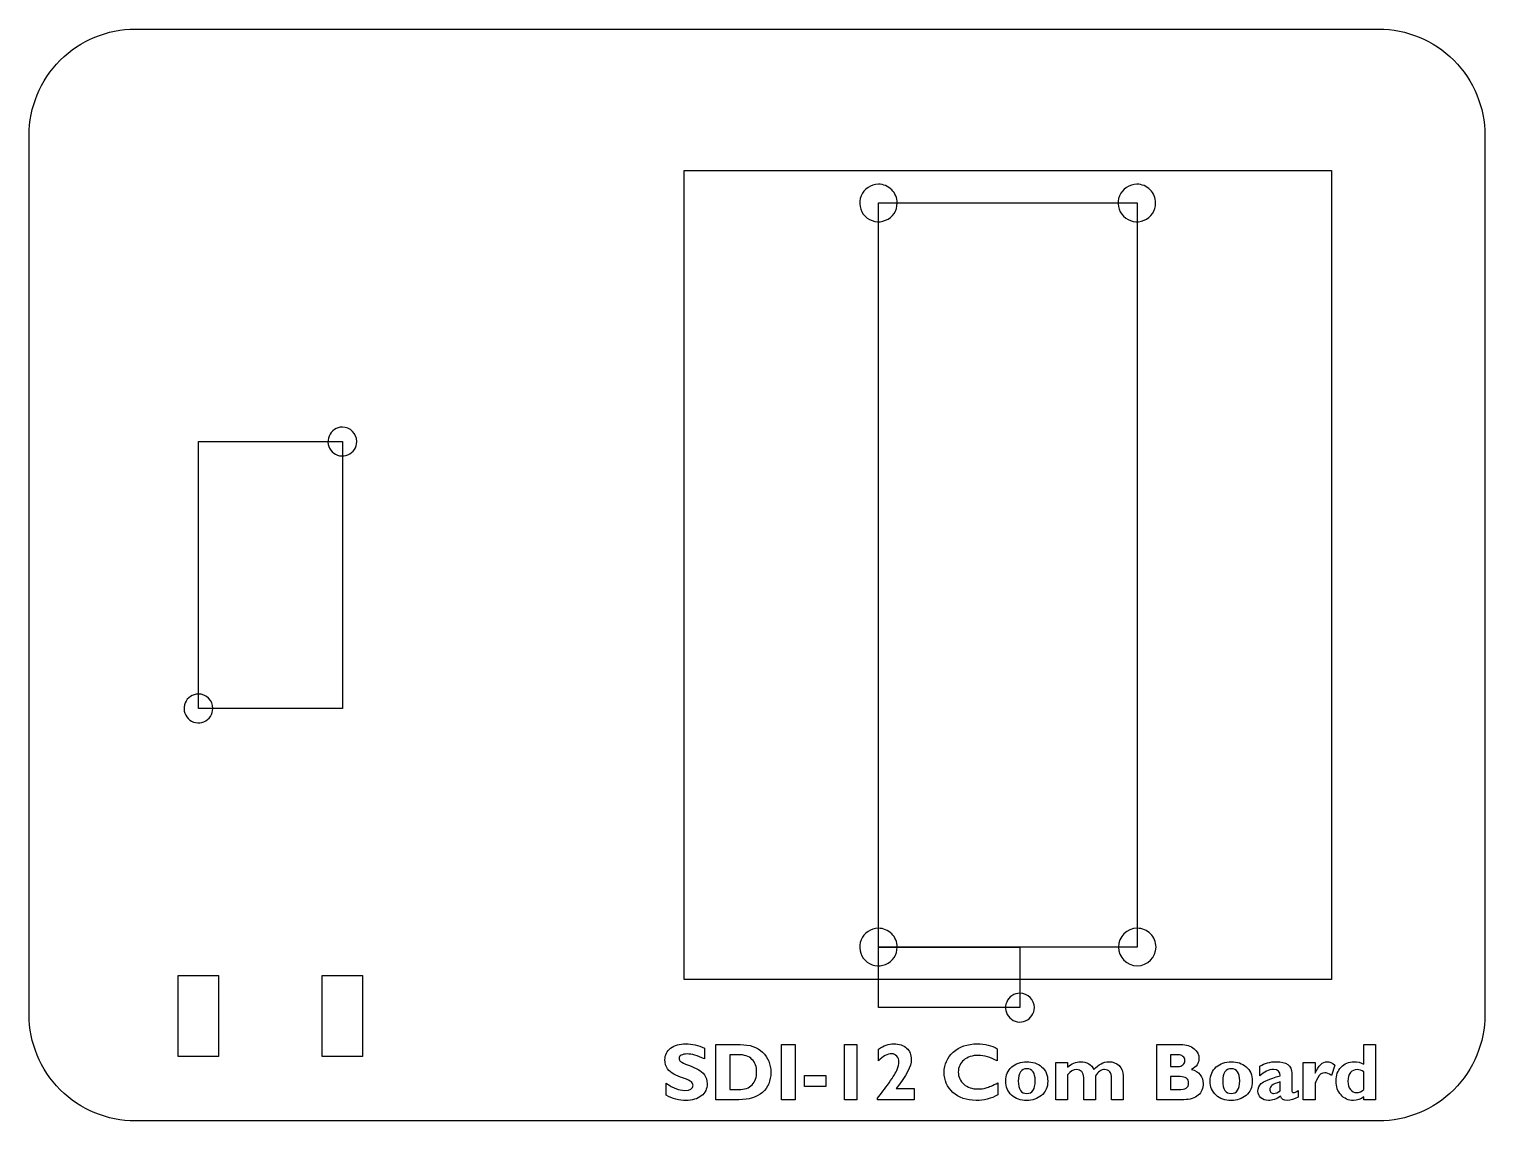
# Model space of a CAD drawing. Header units: millimetres. Extents: x 0.93 to 5.43, y 6.45 to 9.82.
import ezdxf

# ---------------------------------------------------------------- set-up
doc = ezdxf.new("R2010")
doc.units = ezdxf.units.MM
doc.layers.add('Layer_1', color=7, linetype='CONTINUOUS')

msp = doc.modelspace()

# ---------------------------------------------------------------- linework, layer by layer
at = {"layer": 'Layer_1', "color": 7}
for points in [[(1.258459, 9.823752), (5.100772, 9.823752)], [(0.929615, 6.777596), (0.929615, 9.494909)], [(5.429615, 9.494909), (5.429615, 6.777596)], [(3.017816, 6.673682), (3.017816, 6.640357)], [(3.05285, 6.684668), (3.128045, 6.684668)], [(3.123284, 6.514136), (3.05285, 6.514136), (3.05285, 6.684668)], [(3.554681, 6.634863), (3.554681, 6.67063)], [(3.922357, 6.671851), (3.922357, 6.633887)], [(4.415643, 6.684668), (4.489373, 6.684668)], [(4.498651, 6.514136), (4.415643, 6.514136), (4.415643, 6.684668)], [(5.091668, 6.684668), (5.091668, 6.514136), (5.055413, 6.514136), (5.055413, 6.523413)], [(5.055413, 6.624365), (5.055413, 6.684668), (5.091668, 6.684668)], [(3.09533, 6.653418), (3.09533, 6.545386), (3.12304, 6.545386)], [(3.122552, 6.653418), (3.09533, 6.653418)], [(4.139642, 6.591406), (4.139642, 6.514136), (4.103387, 6.514136), (4.103387, 6.62937), (4.139642, 6.62937)], [(4.139642, 6.62937), (4.139642, 6.6146)], [(4.458123, 6.653418), (4.458123, 6.616919), (4.48034, 6.616919)], [(4.48034, 6.653418), (4.458123, 6.653418)], [(4.734002, 6.588111), (4.734002, 6.617652)], [(4.904656, 6.563941), (4.904656, 6.514136), (4.868402, 6.514136), (4.868402, 6.62937), (4.904656, 6.62937)], [(4.904656, 6.62937), (4.904656, 6.596411), (4.905144, 6.596411)], [(4.965935, 6.621192), (4.955926, 6.589087)], [(4.225579, 6.587867), (4.225579, 6.514136), (4.189446, 6.514136), (4.189446, 6.582373)], [(4.311639, 6.588111), (4.311639, 6.514136), (4.275384, 6.514136), (4.275384, 6.581641)], [(4.458123, 6.585669), (4.458123, 6.545386), (4.482049, 6.545386)], [(4.487908, 6.585669), (4.458123, 6.585669)], [(4.832757, 6.596656), (4.832757, 6.544165)], [(5.055413, 6.54563), (5.055413, 6.600684)], [(2.898553, 6.528419), (2.898553, 6.565162)], [(3.665155, 6.548926), (3.665155, 6.514136), (3.552484, 6.514136), (3.552484, 6.518896)], [(3.610223, 6.548926), (3.665155, 6.548926)], [(3.92431, 6.566138), (3.92431, 6.528906)], [(4.796502, 6.54209), (4.796502, 6.569922)], [(4.85241, 6.542578), (4.85241, 6.522437)], [(5.100772, 6.448752), (1.258459, 6.448752)]]:
    msp.add_lwpolyline(points, dxfattribs=at)
for points in [[(1.258459, 9.823752)], [(2.954987, 9.386252), (4.954987, 9.386252), (4.954987, 6.886252), (2.954987, 6.886252)], [(3.554987, 9.344252)], [(4.353811, 9.344252)], [(3.554987, 9.286252), (4.354987, 9.286252), (4.354987, 6.986252), (3.554987, 6.986252)], [(1.897931, 8.593252)], [(1.452931, 7.723752), (1.452931, 8.548752), (1.897931, 8.548752), (1.897931, 7.723752)], [(1.452931, 7.768252)], [(3.554987, 7.044252)], [(4.354987, 7.044252)], [(3.554987, 6.986252), (3.992487, 6.986252), (3.992487, 6.798752), (3.554987, 6.798752)], [(1.390431, 6.897781), (1.515431, 6.897781), (1.515431, 6.647781), (1.390431, 6.647781)], [(1.835431, 6.897781), (1.960431, 6.897781), (1.960431, 6.647781), (1.835431, 6.647781)], [(3.992487, 6.843252)], [(3.017816, 6.673683)], [(3.297479, 6.684668), (3.297479, 6.514136), (3.254998, 6.514136), (3.254998, 6.684668)], [(3.488275, 6.684668), (3.488275, 6.514136), (3.450555, 6.514136), (3.450555, 6.684668)], [(4.013543, 6.63169)], [(4.645623, 6.63169)], [(3.391961, 6.588599), (3.391961, 6.555396), (3.326776, 6.555396), (3.326776, 6.588599)], [(3.92431, 6.566137)], [(4.013543, 6.533423)], [(4.645623, 6.533423)], [(4.796502, 6.542091)], [(4.85241, 6.542578)], [(5.055413, 6.54563)]]:
    msp.add_lwpolyline(points, close=True, dxfattribs=at)
for points in [[(1.025931, 9.727436), (1.087601, 9.789106), (1.171244, 9.823752), (1.258459, 9.823752)], [(5.100772, 9.823752), (5.187986, 9.823752), (5.271629, 9.789106), (5.333299, 9.727436)], [(0.929615, 9.494909), (0.929615, 9.582124), (0.964261, 9.665766), (1.025931, 9.727436)], [(5.333299, 9.727436), (5.394969, 9.665766), (5.429615, 9.582124), (5.429615, 9.494909)], [(3.554987, 9.344252), (3.531528, 9.344252), (3.510379, 9.330121), (3.501402, 9.308448)], [(3.595999, 9.327265), (3.585122, 9.338142), (3.570369, 9.344252), (3.554987, 9.344252)], [(3.612987, 9.286252), (3.612987, 9.301635), (3.606876, 9.316387), (3.595999, 9.327265)], [(4.353811, 9.344252), (4.330352, 9.344252), (4.309203, 9.330121), (4.300226, 9.308448)], [(4.394823, 9.327265), (4.383946, 9.338142), (4.369193, 9.344252), (4.353811, 9.344252)], [(4.411811, 9.286252), (4.411811, 9.301635), (4.4057, 9.316387), (4.394823, 9.327265)], [(3.501402, 9.308448), (3.492424, 9.286775), (3.497387, 9.261828), (3.513974, 9.24524)], [(3.577182, 9.232667), (3.598855, 9.241645), (3.612987, 9.262794), (3.612987, 9.286252)], [(4.300226, 9.308448), (4.291248, 9.286775), (4.296211, 9.261828), (4.312798, 9.24524)], [(4.376006, 9.232667), (4.397679, 9.241645), (4.411811, 9.262794), (4.411811, 9.286252)], [(3.513974, 9.24524), (3.530562, 9.228652), (3.555509, 9.22369), (3.577182, 9.232667)], [(4.312798, 9.24524), (4.329386, 9.228652), (4.354333, 9.22369), (4.376006, 9.232667)], [(1.856819, 8.565782), (1.849931, 8.549153), (1.853738, 8.530013), (1.866465, 8.517286)], [(1.897931, 8.593252), (1.879933, 8.593252), (1.863706, 8.58241), (1.856819, 8.565782)], [(1.942431, 8.548752), (1.942431, 8.573329), (1.922508, 8.593252), (1.897931, 8.593252)], [(1.866465, 8.517286), (1.879192, 8.504559), (1.898332, 8.500752), (1.914961, 8.50764)], [(1.914961, 8.50764), (1.931589, 8.514528), (1.942431, 8.530754), (1.942431, 8.548752)], [(1.411818, 7.740782), (1.404931, 7.724153), (1.408738, 7.705013), (1.421465, 7.692286)], [(1.452931, 7.768252), (1.434932, 7.768252), (1.418706, 7.75741), (1.411818, 7.740782)], [(1.484397, 7.755219), (1.476052, 7.763564), (1.464733, 7.768252), (1.452931, 7.768252)], [(1.497431, 7.723752), (1.497431, 7.735554), (1.492743, 7.746873), (1.484397, 7.755219)], [(1.46996, 7.68264), (1.486589, 7.689527), (1.497431, 7.705754), (1.497431, 7.723752)], [(1.421465, 7.692286), (1.434192, 7.679559), (1.453332, 7.675752), (1.46996, 7.68264)], [(3.554987, 7.044252), (3.531528, 7.044252), (3.510379, 7.030121), (3.501402, 7.008448)], [(3.595999, 7.027265), (3.585122, 7.038142), (3.570369, 7.044252), (3.554987, 7.044252)], [(3.612987, 6.986252), (3.612987, 7.001635), (3.606876, 7.016387), (3.595999, 7.027265)], [(4.354987, 7.044252), (4.322954, 7.044252), (4.296987, 7.018285), (4.296987, 6.986252)], [(4.395999, 7.027265), (4.385122, 7.038142), (4.370369, 7.044252), (4.354987, 7.044252)], [(4.412987, 6.986252), (4.412987, 7.001635), (4.406876, 7.016387), (4.395999, 7.027265)], [(3.501402, 7.008448), (3.492424, 6.986775), (3.497387, 6.961828), (3.513974, 6.94524)], [(3.577182, 6.932667), (3.598855, 6.941645), (3.612987, 6.962794), (3.612987, 6.986252)], [(4.296987, 6.986252), (4.296987, 6.95422), (4.322954, 6.928252), (4.354987, 6.928252)], [(4.354987, 6.928252), (4.387019, 6.928252), (4.412987, 6.95422), (4.412987, 6.986252)], [(3.513974, 6.94524), (3.530562, 6.928652), (3.555509, 6.92369), (3.577182, 6.932667)], [(3.992487, 6.843252), (3.974488, 6.843252), (3.958262, 6.83241), (3.951374, 6.815782)], [(4.036987, 6.798752), (4.036987, 6.823329), (4.017063, 6.843252), (3.992487, 6.843252)], [(3.951374, 6.815782), (3.944486, 6.799153), (3.948293, 6.780013), (3.96102, 6.767286)], [(4.009516, 6.75764), (4.026145, 6.764527), (4.036987, 6.780754), (4.036987, 6.798752)], [(1.025931, 6.545068), (0.964261, 6.606739), (0.929615, 6.690381), (0.929615, 6.777596)], [(3.96102, 6.767286), (3.973747, 6.754559), (3.992888, 6.750752), (4.009516, 6.75764)], [(5.429615, 6.777596), (5.429615, 6.690381), (5.394969, 6.606739), (5.333299, 6.545068)], [(2.895013, 6.637916), (2.895013, 6.652564), (2.900913, 6.664365), (2.912713, 6.673317)], [(2.912713, 6.673317), (2.924513, 6.68235), (2.940301, 6.686866), (2.960076, 6.686866)], [(2.960076, 6.686866), (2.978306, 6.686866), (2.997552, 6.682472), (3.017816, 6.673683)], [(3.128045, 6.684668), (3.157098, 6.684668), (3.180047, 6.676693), (3.196893, 6.660743)], [(3.196893, 6.660743), (3.21382, 6.644873), (3.222283, 6.624325), (3.222283, 6.599097)], [(3.554681, 6.67063), (3.571364, 6.681454), (3.587274, 6.686865), (3.60241, 6.686865)], [(3.60241, 6.686865), (3.619175, 6.686865), (3.632358, 6.682552), (3.641961, 6.673926)], [(3.641961, 6.673926), (3.651645, 6.6653), (3.656488, 6.653459), (3.656488, 6.638404)], [(3.75805, 6.598853), (3.75805, 6.623348), (3.76749, 6.644141), (3.78637, 6.661231)], [(3.78637, 6.661231), (3.805332, 6.67832), (3.830072, 6.686865), (3.860589, 6.686865)], [(3.860589, 6.686865), (3.884922, 6.686865), (3.905511, 6.68186), (3.922357, 6.671851)], [(4.489373, 6.684668), (4.506951, 6.684668), (4.520745, 6.680436), (4.530755, 6.671973)], [(4.530755, 6.671973), (4.540846, 6.663509), (4.545892, 6.653499), (4.545892, 6.641943)], [(2.90307, 6.610084), (2.897698, 6.617327), (2.895013, 6.626604), (2.895013, 6.637916)], [(2.945428, 6.65171), (2.940952, 6.649188), (2.938714, 6.64581), (2.938714, 6.641578)], [(2.938714, 6.641578), (2.938714, 6.638323), (2.940342, 6.63523), (2.943597, 6.632301)], [(2.943597, 6.632301), (2.946852, 6.629371), (2.954787, 6.625587), (2.967401, 6.620948)], [(2.963739, 6.655615), (2.956089, 6.655615), (2.949985, 6.654314), (2.945428, 6.65171)], [(3.017816, 6.640357), (2.995192, 6.650529), (2.977166, 6.655615), (2.963739, 6.655615)], [(2.967401, 6.620948), (2.980015, 6.616309), (2.990106, 6.611996), (2.997674, 6.608009)], [(3.164056, 6.638892), (3.154453, 6.648576), (3.140618, 6.653418), (3.122552, 6.653418)], [(3.178582, 6.599341), (3.178582, 6.616105), (3.17374, 6.629289), (3.164056, 6.638892)], [(3.595697, 6.656104), (3.583245, 6.656104), (3.569574, 6.649023), (3.554681, 6.634863)], [(3.611688, 6.648902), (3.607293, 6.653703), (3.601963, 6.656104), (3.595697, 6.656104)], [(3.656488, 6.638404), (3.656488, 6.617814), (3.641066, 6.587988), (3.610223, 6.548926)], [(3.618402, 6.63169), (3.618402, 6.638363), (3.616164, 6.6441), (3.611688, 6.648902)], [(3.613153, 6.608008), (3.616652, 6.616146), (3.618402, 6.62404), (3.618402, 6.63169)], [(3.819085, 6.636694), (3.807611, 6.62701), (3.801873, 6.61464), (3.801873, 6.599585)], [(3.863641, 6.651343), (3.845493, 6.651343), (3.830641, 6.64646), (3.819085, 6.636694)], [(3.922357, 6.633887), (3.901686, 6.645524), (3.882114, 6.651343), (3.863641, 6.651343)], [(3.948357, 6.571875), (3.948357, 6.589942), (3.954542, 6.604427), (3.966912, 6.615332)], [(3.966912, 6.615332), (3.979363, 6.626237), (3.994907, 6.63169), (4.013543, 6.63169)], [(4.013543, 6.63169), (4.03161, 6.63169), (4.046909, 6.6264), (4.059442, 6.61582)], [(4.059442, 6.61582), (4.072056, 6.605241), (4.078363, 6.590511), (4.078363, 6.571631)], [(4.139642, 6.6146), (4.15193, 6.625993), (4.165277, 6.63169), (4.179681, 6.63169)], [(4.179681, 6.63169), (4.199456, 6.63169), (4.213291, 6.623511), (4.221185, 6.607154)], [(4.221185, 6.607154), (4.235101, 6.623511), (4.250237, 6.63169), (4.266595, 6.63169)], [(4.266595, 6.63169), (4.27986, 6.63169), (4.290684, 6.627661), (4.299066, 6.619605)], [(4.299066, 6.619605), (4.307448, 6.611548), (4.311639, 6.60105), (4.311639, 6.588111)], [(4.496331, 6.648291), (4.492506, 6.651709), (4.487176, 6.653418), (4.48034, 6.653418)], [(4.48034, 6.616919), (4.487176, 6.616919), (4.492506, 6.618669), (4.496331, 6.622168)], [(4.502069, 6.635352), (4.502069, 6.64056), (4.500156, 6.644873), (4.496331, 6.648291)], [(4.496331, 6.622168), (4.500156, 6.625668), (4.502069, 6.630062), (4.502069, 6.635352)], [(4.545892, 6.641943), (4.545892, 6.627132), (4.53812, 6.61578), (4.522576, 6.607886)], [(4.580438, 6.571875), (4.580438, 6.589942), (4.586623, 6.604427), (4.598993, 6.615332)], [(4.598993, 6.615332), (4.611444, 6.626237), (4.626987, 6.63169), (4.645623, 6.63169)], [(4.645623, 6.63169), (4.66369, 6.63169), (4.678989, 6.6264), (4.691522, 6.61582)], [(4.691522, 6.61582), (4.704136, 6.605241), (4.710443, 6.590511), (4.710443, 6.571631)], [(4.734002, 6.617652), (4.749139, 6.62701), (4.765781, 6.63169), (4.783929, 6.63169)], [(4.783929, 6.63169), (4.816481, 6.63169), (4.832757, 6.620012), (4.832757, 6.596656)], [(4.905144, 6.596411), (4.915642, 6.61993), (4.92789, 6.63169), (4.941887, 6.63169)], [(4.941887, 6.63169), (4.948561, 6.63169), (4.956577, 6.62819), (4.965935, 6.621192)], [(4.985101, 6.614966), (4.995599, 6.626115), (5.009027, 6.63169), (5.025384, 6.63169)], [(5.025384, 6.63169), (5.035557, 6.63169), (5.045566, 6.629248), (5.055413, 6.624365)], [(2.922357, 6.59336), (2.914951, 6.597267), (2.908522, 6.602841), (2.90307, 6.610084)], [(2.95263, 6.580665), (2.939935, 6.585222), (2.929844, 6.589454), (2.922357, 6.59336)], [(2.9768, 6.569069), (2.973463, 6.572242), (2.965407, 6.576108), (2.95263, 6.580665)], [(2.997674, 6.608009), (3.005242, 6.604021), (3.011753, 6.598406), (3.017205, 6.591163)], [(3.017205, 6.591163), (3.022739, 6.58392), (3.025506, 6.574765), (3.025506, 6.563697)], [(3.1643, 6.560156), (3.173822, 6.570085), (3.178582, 6.583146), (3.178582, 6.599341)], [(3.222283, 6.599097), (3.222283, 6.572648), (3.213698, 6.551856), (3.196527, 6.536719)], [(3.587884, 6.566748), (3.60123, 6.586117), (3.609653, 6.59987), (3.613153, 6.608008)], [(3.784906, 6.536963), (3.767002, 6.553727), (3.75805, 6.574357), (3.75805, 6.598853)], [(3.801873, 6.599585), (3.801873, 6.584448), (3.807529, 6.571956), (3.818841, 6.562109)], [(3.966546, 6.52854), (3.95442, 6.539689), (3.948357, 6.554134), (3.948357, 6.571875)], [(3.994012, 6.600195), (3.989373, 6.593604), (3.987054, 6.584164), (3.987054, 6.571875)], [(3.987054, 6.571875), (3.987054, 6.54624), (3.995884, 6.533423), (4.013543, 6.533423)], [(4.013543, 6.610083), (4.005243, 6.610083), (3.998732, 6.606787), (3.994012, 6.600195)], [(4.039544, 6.572607), (4.039544, 6.597591), (4.030877, 6.610083), (4.013543, 6.610083)], [(4.013543, 6.533423), (4.030877, 6.533423), (4.039544, 6.546484), (4.039544, 6.572607)], [(4.078363, 6.571631), (4.078363, 6.552669), (4.071974, 6.53798), (4.059198, 6.527564)], [(4.167352, 6.607398), (4.15783, 6.607398), (4.148594, 6.602067), (4.139642, 6.591406)], [(4.183343, 6.600928), (4.179355, 6.605241), (4.174025, 6.607398), (4.167352, 6.607398)], [(4.189446, 6.582373), (4.189446, 6.59043), (4.187412, 6.596615), (4.183343, 6.600928)], [(4.254144, 6.607398), (4.243564, 6.607398), (4.234043, 6.600887), (4.225579, 6.587867)], [(4.269769, 6.600562), (4.266025, 6.605119), (4.260817, 6.607398), (4.254144, 6.607398)], [(4.275384, 6.581641), (4.275384, 6.589779), (4.273512, 6.596086), (4.269769, 6.600562)], [(4.506829, 6.58042), (4.502109, 6.583919), (4.495802, 6.585669), (4.487908, 6.585669)], [(4.513909, 6.566382), (4.513909, 6.572323), (4.511549, 6.577002), (4.506829, 6.58042)], [(4.522576, 6.607886), (4.534295, 6.604793), (4.543247, 6.599341), (4.549432, 6.591528)], [(4.549432, 6.591528), (4.555698, 6.583716), (4.558831, 6.574601), (4.558831, 6.564185)], [(4.598626, 6.52854), (4.586501, 6.539689), (4.580438, 6.554134), (4.580438, 6.571875)], [(4.626092, 6.600195), (4.621453, 6.593604), (4.619134, 6.584164), (4.619134, 6.571875)], [(4.619134, 6.571875), (4.619134, 6.54624), (4.627964, 6.533423), (4.645623, 6.533423)], [(4.645623, 6.610083), (4.637322, 6.610083), (4.630812, 6.606787), (4.626092, 6.600195)], [(4.671624, 6.572607), (4.671624, 6.597591), (4.662957, 6.610083), (4.645623, 6.610083)], [(4.645623, 6.533423), (4.662957, 6.533423), (4.671624, 6.546484), (4.671624, 6.572607)], [(4.710443, 6.571631), (4.710443, 6.552669), (4.704054, 6.53798), (4.691278, 6.527564)], [(4.776483, 6.607398), (4.761102, 6.607398), (4.746942, 6.600969), (4.734002, 6.588111)], [(4.737664, 6.564307), (4.744175, 6.570492), (4.763787, 6.578426), (4.796502, 6.588111)], [(4.796502, 6.588111), (4.797316, 6.600969), (4.790643, 6.607398), (4.776483, 6.607398)], [(4.913201, 6.582007), (4.907504, 6.571672), (4.904656, 6.565649), (4.904656, 6.563941)], [(4.934441, 6.597632), (4.926059, 6.597632), (4.918979, 6.592424), (4.913201, 6.582007)], [(4.955926, 6.589087), (4.946974, 6.594784), (4.939812, 6.597632), (4.934441, 6.597632)], [(4.969476, 6.571875), (4.969476, 6.589453), (4.974684, 6.603817), (4.985101, 6.614966)], [(4.984857, 6.529028), (4.974603, 6.540422), (4.969476, 6.554704), (4.969476, 6.571875)], [(5.013787, 6.597876), (5.008742, 6.591528), (5.006219, 6.582617), (5.006219, 6.571143)], [(5.006219, 6.571143), (5.006219, 6.560563), (5.008742, 6.552059), (5.013787, 6.54563)], [(5.03515, 6.607398), (5.026035, 6.607398), (5.018914, 6.604224), (5.013787, 6.597876)], [(5.055413, 6.600684), (5.048822, 6.60516), (5.042067, 6.607398), (5.03515, 6.607398)], [(1.258459, 6.448752), (1.171244, 6.448752), (1.087601, 6.483398), (1.025931, 6.545068)], [(2.898553, 6.565162), (2.909946, 6.557512), (2.920037, 6.551938), (2.928826, 6.548439)], [(2.960076, 6.511939), (2.938918, 6.511939), (2.91841, 6.517433), (2.898553, 6.528419)], [(2.928826, 6.548439), (2.937615, 6.544939), (2.946934, 6.543189), (2.956781, 6.543189)], [(2.956781, 6.543189), (2.973463, 6.543189), (2.981805, 6.548438), (2.981805, 6.558937)], [(3.00744, 6.525978), (2.995477, 6.516619), (2.979689, 6.511939), (2.960076, 6.511939)], [(2.981805, 6.558937), (2.981805, 6.562517), (2.980137, 6.565894), (2.9768, 6.569069)], [(3.025506, 6.563697), (3.025506, 6.54791), (3.019484, 6.535336), (3.00744, 6.525978)], [(3.12304, 6.545386), (3.141025, 6.545386), (3.154779, 6.550309), (3.1643, 6.560156)], [(3.196527, 6.536719), (3.179437, 6.521664), (3.155023, 6.514136), (3.123284, 6.514136)], [(3.552484, 6.518896), (3.562819, 6.531511), (3.574619, 6.547461), (3.587884, 6.566748)], [(3.857293, 6.511939), (3.82702, 6.511939), (3.802891, 6.52028), (3.784906, 6.536963)], [(3.818841, 6.562109), (3.830234, 6.552262), (3.844801, 6.547339), (3.862542, 6.547339)], [(3.92431, 6.528906), (3.902988, 6.517594), (3.880649, 6.511939), (3.857293, 6.511939)], [(3.862542, 6.547339), (3.871331, 6.547339), (3.879795, 6.548478), (3.887933, 6.550756)], [(3.887933, 6.550756), (3.896071, 6.553116), (3.908197, 6.558243), (3.92431, 6.566137)], [(4.013543, 6.511939), (3.994419, 6.511939), (3.978753, 6.517472), (3.966546, 6.52854)], [(4.059198, 6.527564), (4.046421, 6.517147), (4.031203, 6.511939), (4.013543, 6.511939)], [(4.482049, 6.545386), (4.493361, 6.545386), (4.501499, 6.546932), (4.506463, 6.550024)], [(4.543572, 6.528052), (4.5334, 6.518775), (4.518426, 6.514136), (4.498651, 6.514136)], [(4.506463, 6.550024), (4.511427, 6.553198), (4.513909, 6.558651), (4.513909, 6.566382)], [(4.558831, 6.564185), (4.558831, 6.549374), (4.553745, 6.537329), (4.543572, 6.528052)], [(4.645623, 6.511939), (4.626499, 6.511939), (4.610833, 6.517472), (4.598626, 6.52854)], [(4.691278, 6.527564), (4.678501, 6.517147), (4.663283, 6.511939), (4.645623, 6.511939)], [(4.728021, 6.540137), (4.728021, 6.550147), (4.731235, 6.558203), (4.737664, 6.564307)], [(4.73742, 6.520361), (4.731154, 6.526058), (4.728021, 6.53265), (4.728021, 6.540137)], [(4.771478, 6.558447), (4.767002, 6.555111), (4.764764, 6.550838), (4.764764, 6.54563)], [(4.764764, 6.54563), (4.764764, 6.542293), (4.765903, 6.539404), (4.768181, 6.536963)], [(4.768181, 6.536963), (4.770459, 6.534603), (4.773226, 6.533424), (4.776482, 6.533424)], [(4.796502, 6.569922), (4.784377, 6.56569), (4.776035, 6.561865), (4.771478, 6.558447)], [(4.776482, 6.533424), (4.783318, 6.533424), (4.789991, 6.536313), (4.796502, 6.542091)], [(4.832757, 6.544165), (4.832757, 6.538794), (4.834751, 6.536109), (4.838739, 6.536109)], [(4.838739, 6.536109), (4.84175, 6.536109), (4.846307, 6.538265), (4.85241, 6.542578)], [(5.023431, 6.511939), (5.00805, 6.511939), (4.995192, 6.517635), (4.984857, 6.529028)], [(5.013787, 6.54563), (5.018833, 6.539282), (5.025547, 6.536109), (5.033929, 6.536109)], [(5.033929, 6.536109), (5.041335, 6.536109), (5.048496, 6.539282), (5.055413, 6.54563)], [(5.333299, 6.545068), (5.271629, 6.483398), (5.187986, 6.448752), (5.100772, 6.448752)], [(4.760247, 6.511939), (4.751296, 6.511939), (4.743686, 6.514746), (4.73742, 6.520361)], [(4.798211, 6.524878), (4.785597, 6.516252), (4.772943, 6.511939), (4.760247, 6.511939)], [(4.818475, 6.511939), (4.807082, 6.511939), (4.800327, 6.516252), (4.798211, 6.524878)], [(4.85241, 6.522437), (4.840366, 6.515438), (4.829054, 6.511939), (4.818475, 6.511939)], [(5.055413, 6.523413), (5.046136, 6.515764), (5.035475, 6.511939), (5.023431, 6.511939)]]:
    msp.add_open_spline(points, degree=3, dxfattribs=at)

doc.saveas('drawing.dxf')
